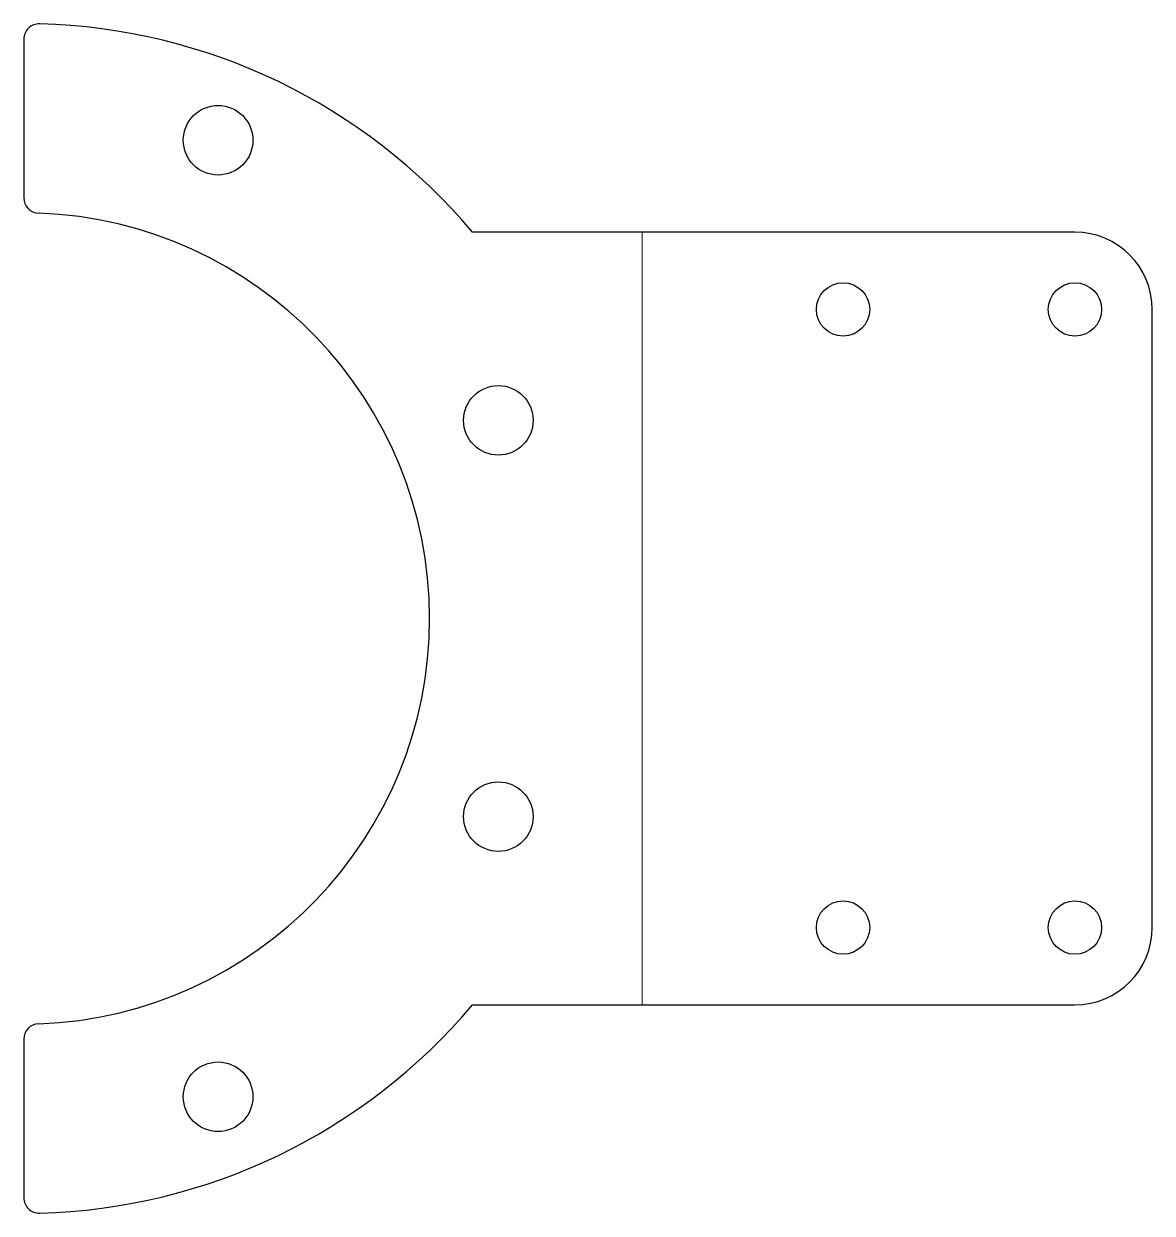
# Model space of a CAD drawing. Header units: millimetres. Extents: x 0.2 to 73.3, y -38.5 to 38.5.
import ezdxf

# ---------------------------------------------------------------- set-up
doc = ezdxf.new("R2010")
doc.units = ezdxf.units.MM

msp = doc.modelspace()

# ---------------------------------------------------------------- linework, layer by layer
at = {"color": 7, "linetype": 'Continuous', "lineweight": 25}
for p, q in [((0.25, 37.486), (0.25, 27.23)), ((68.25, 25), (29.279, 25)), ((73.25, -20), (73.25, 20)), ((29.279, -25), (68.25, -25)), ((0.25, -27.23), (0.25, -37.486))]:
    msp.add_line(p, q, dxfattribs=at)
at = {"color": 8, "linetype": 'Continuous', "lineweight": 0}
msp.add_line((40.25, 25), (40.25, -25), dxfattribs=at)
at = {"color": 7, "linetype": 'Continuous', "lineweight": 25}
for centre, radius in [((12.82, 30.95), 2.25), ((53.25, 20), 1.725), ((68.25, 20), 1.725), ((30.95, 12.82), 2.25), ((30.95, -12.82), 2.25), ((53.25, -20), 1.725), ((68.25, -20), 1.725), ((12.82, -30.95), 2.25)]:
    msp.add_circle(centre, radius, dxfattribs=at)
for centre, radius, start, end in [((1.25, 37.486), 1, 88.44967, 180), ((0.25, 0.538), 37.962, 40.12061, 88.44967), ((1.25, 27.23), 1, 180, 267.89684), ((0.25, 0), 26.249, 272.10316, 87.89684), ((68.25, 20), 5, 0, 90), ((68.25, -20), 5, 270, 0), ((0.25, -0.538), 37.962, 271.55033, 319.87939), ((1.25, -27.23), 1, 92.10316, 180), ((1.25, -37.486), 1, 180, 271.55033)]:
    msp.add_arc(centre, radius, start, end, dxfattribs=at)

doc.saveas('drawing.dxf')
